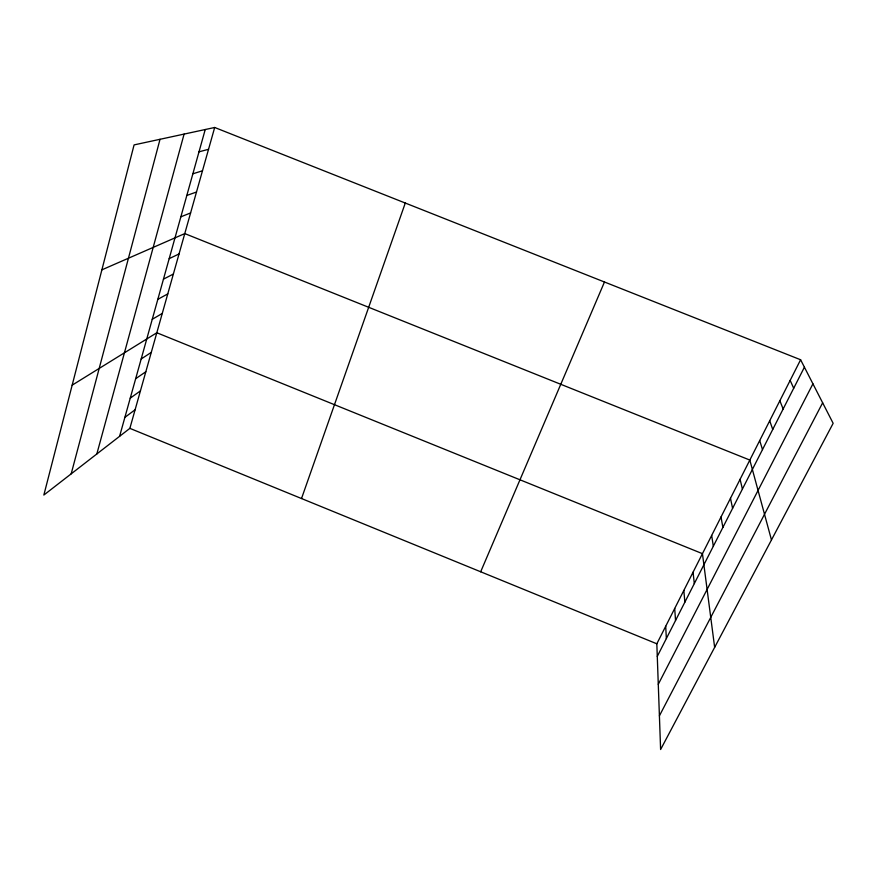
<?xml version="1.0" encoding="UTF-8"?>
<svg xmlns="http://www.w3.org/2000/svg" width="877" height="877" viewBox="0 0 877 877"><rect width="100%" height="100%" fill="white"/><g stroke="black" fill="none" stroke-linecap="round" stroke-linejoin="round"><path stroke-width="1.32" d="M71.19 473.843L160.031 139.3M96.832 453.968L184.093 134.104M119.59 436.318L205.229 129.533M214.69 127.483L134.082 144.902L43.85 495.045L129.862 428.36L214.69 127.483L800.602 359.756L833.15 423.317L660.611 749.517L656.829 643.795L800.602 359.756M301.513 498.542L405.284 203.047M480.673 571.782L604.472 282.01M657.279 656.38L804.406 367.2M658.276 684.301L812.924 383.83M659.405 715.829L822.648 402.806M124.885 417.375L135.102 409.745M130.234 398.169L140.43 390.879M135.672 378.711L145.812 371.76M141.175 358.978L151.282 352.39M72.166 385.167L156.819 332.756L702.444 553.672L714.645 647.347M152.258 319.305L162.256 313.451M157.816 299.364L167.781 293.883M163.462 279.149L173.361 274.052M169.184 258.649L179.029 253.957M101.885 269.842L184.773 233.589L749.824 460.063L771.464 539.925M180.859 216.816L190.594 212.947M186.823 195.45L196.492 192.03M192.874 173.789L202.477 170.807M199.002 151.82L208.54 149.298M129.862 428.36L656.829 643.795M790.155 380.388L793.696 388.248M779.861 400.734L783.139 408.989M769.71 420.785L772.736 429.434M759.701 440.561L762.486 449.594M740.089 479.291L742.402 489.059M730.486 498.268L732.58 508.375M721.015 516.981L722.878 527.428M711.664 535.452L713.319 546.218M693.071 572.188L694.31 583.589M683.83 590.451L684.86 602.17M674.709 608.474L675.531 620.488M665.709 626.255L666.345 638.555"/></g></svg>
